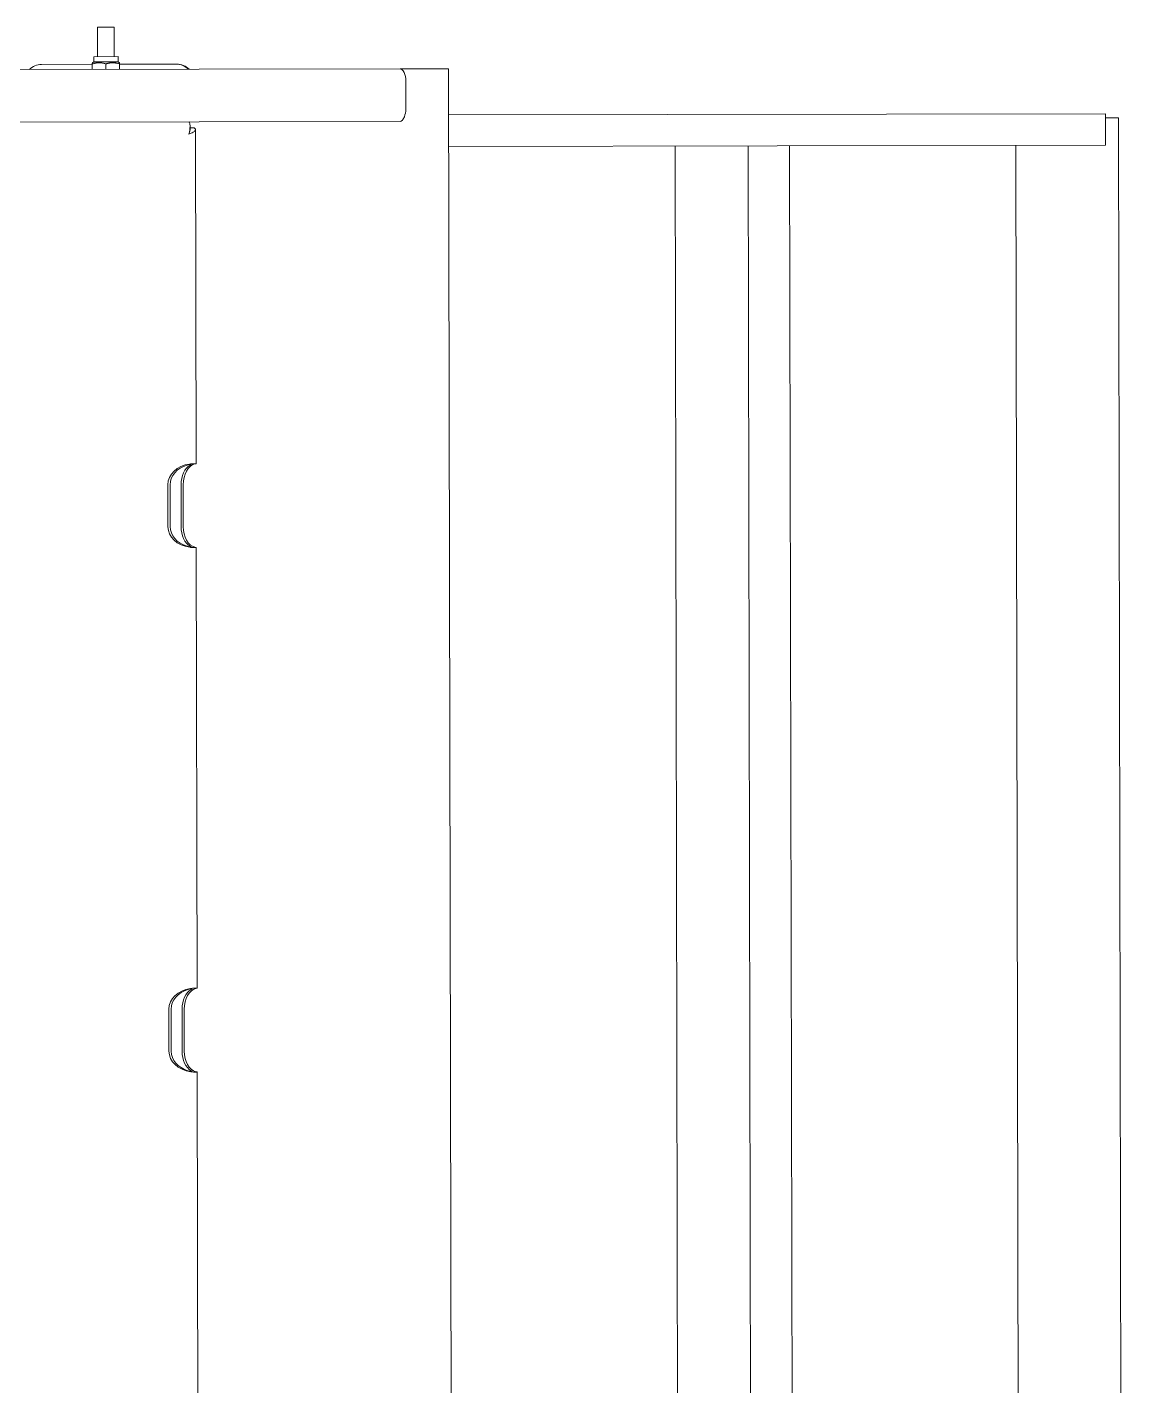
# Model space of a CAD drawing. Extents: x -3873 to 164127, y 7129 to 96529.
# Drawn here: x 86343 to 86866, y 51877 to 52525 of the extents above; entities that cross this region are included whole.
import ezdxf

# ---------------------------------------------------------------- set-up
doc = ezdxf.new("R2010")
doc.units = 0
doc.layers.get('0').update_dxf_attribs({"linetype": 'CONTINUOUS'})
doc.layers.add('LAYOUT Kromeka', color=1, linetype='CONTINUOUS', lineweight=5)

# ---------------------------------------------------------------- blocks, each defined once
blk = doc.blocks.new('SD-30-2')
for p, q in [((804, 1290.86), (804, 342.48)), ((829, 342.48), (829, 1291.12)), ((831.49, 513.42), (831.49, 489.19)), ((829, 489.19), (831.62, 489.19)), ((832.6, 488.48), (832.2, 489.18)), ((832.6, 488.48), (832.6, 476.88)), ((832.6, 488.48), (835.1, 488.48)), ((835.1, 488.48), (835.1, 476.88)), ((835.1, 486.66), (849.15, 486.66)), ((849.15, 486.66), (849.15, 478.7)), ((829, 482.69), (831.62, 482.69)), ((829, 476.19), (831.62, 476.19)), ((829, 476.18), (831.62, 476.18)), ((831.49, 476.18), (831.49, 449.2)), ((832.6, 476.88), (832.2, 476.18)), ((832.6, 476.88), (835.1, 476.88)), ((835.1, 478.7), (849.15, 478.7)), ((361, 453.53), (381, 453.53)), ((611, 453.53), (631, 453.53)), ((381, 452.49), (361, 452.49)), ((361, 447.26), (381, 447.26)), ((631, 452.49), (611, 452.49)), ((611, 447.26), (631, 447.26)), ((831.49, 449.2), (831.49, 448.85)), ((381, 446.22), (361, 446.22)), ((631, 446.22), (611, 446.22)), ((801.15, 442.66), (801.15, 440.74)), ((141, 440.06), (351, 440.06)), ((391, 440.06), (601, 440.06)), ((641, 440.06), (800.2, 440.06)), ((809.9, 339.69), (823.1, 339.69)), ((829, 342.48), (829, 342.03)), ((829, 335.27), (829, 342.03)), ((829, 335.27), (829, 322.01)), ((1.04, 319.35), (829, 319.35)), ((792, 6.13), (792, 319.35)), ((807, 6.13), (807, 319.35)), ((829, 319.35), (829, 322.01)), ((792, 211.33), (-792, 211.33)), ((-792, 176.55), (792, 176.55)), ((792, 156.8), (-792, 156.8)), ((-792, 48.98), (792, 48.98)), ((-805, 0), (805, 0)), ((807, 6.13), (792, 6.13)), ((805, 5.48), (805, 6.13)), ((805, 5.48), (805, 2.42)), ((805, 0), (805, 2.42))]:
    blk.add_line(p, q)
blk.add_arc((823.49, 513.42), 8, 359.99996, 46.43777)
for centre, major_axis, ratio, start_param, end_param in [((361, 441.04), (0, 12.5), 0.800177, 0, 1.397117), ((381, 441.04), (0, -12.5), 0.800177, 1.744475, 3.141593), ((611, 441.04), (0, 12.5), 0.800177, 0, 1.397117), ((631, 441.04), (0, -12.5), 0.800177, 1.744475, 3.141593), ((361, 440), (0, 12.5), 0.800177, 0, 1.21367), ((361, 440.64), (10, 0), 0.661961, 1.570796, 2.784466), ((381, 440), (0, -12.5), 0.800177, 1.927923, 3.141593), ((381, 440.64), (-10, 0), 0.661961, 3.498719, 4.712389), ((611, 440), (0, 12.5), 0.800177, 0, 1.21367), ((611, 440.64), (10, 0), 0.661961, 1.570796, 2.784466), ((631, 440), (0, -12.5), 0.800177, 1.927923, 3.141593), ((631, 440.64), (-10, 0), 0.661961, 3.498719, 4.712389), ((823.49, 449.2), (8, 0), 0.999999, 5.472693, 6.283185), ((823.49, 448.85), (8, 0), 0.999999, 5.472693, 6.283185), ((361, 439.6), (-10, 0), 0.661961, 4.712389, 6.109506), ((381, 439.6), (10, 0), 0.661961, 0.173679, 1.570796), ((611, 439.6), (-10, 0), 0.661961, 4.712389, 6.109506), ((631, 439.6), (10, 0), 0.661961, 0.173679, 1.570796), ((823.1, 342.48), (-5.9, 0), 0.473366, 1.570796, 3.141593)]:
    blk.add_ellipse(centre, major_axis=major_axis, ratio=ratio, start_param=start_param, end_param=end_param)
for points, weights in [([(831.62, 489.19), (832.19, 489.18), (832.2, 489.18)], [1, 1.07717274548, 1.07734986176]), ([(831.62, 482.69), (832.7, 485.94), (831.62, 489.19)], [1, 1.15470053838, 1]), ([(831.62, 476.19), (832.7, 479.44), (831.62, 482.69)], [1, 1.15470053838, 1]), ([(831.62, 476.18), (832.7, 476.18), (831.62, 476.19)], [1, 1.15470053838, 1])]:
    blk.add_rational_spline(points, weights, degree=2)
for points, knots in [([(351.15, 440.74), (351.06, 440.42), (351.03, 440.19), (351, 440), (351, 440.08), (351, 440.32), (351, 440.55), (351, 440.96), (351.03, 441.99), (351.06, 442.58), (351.15, 443.2)], [-0.446248, -0.446248, -0.446248, -0.446248, -0.2381053, -0.2381053, 0, 0, 0, 0.2381053, 0.2381053, 0.446248, 0.446248, 0.446248, 0.446248]), ([(351.63, 444.37), (351.52, 444), (351.44, 443.63), (351.34, 443.05), (351.32, 442.83), (351.32, 442.71), (351.32, 442.58), (351.34, 442.53), (351.43, 442.61), (351.51, 442.74), (351.62, 442.94), (351.63, 442.94), (351.63, 442.95)], [-0.2591637, -0.2591637, -0.2591637, -0.2591637, -0.1295819, -0.1295819, 0, 0, 0, 0.1267265, 0.1267265, 0.253453, 0.253453, 0.2591054, 0.2591054, 0.2591054, 0.2591054]), ([(390.37, 442.95), (390.37, 442.94), (390.38, 442.94), (390.49, 442.74), (390.57, 442.61), (390.66, 442.53), (390.68, 442.58), (390.68, 442.71), (390.68, 442.83), (390.66, 443.04), (390.57, 443.61), (390.49, 443.96), (390.38, 444.33), (390.37, 444.35), (390.37, 444.37)], [-0.2591054, -0.2591054, -0.2591054, -0.2591054, -0.253453, -0.253453, -0.1267265, -0.1267265, 0, 0, 0, 0.1267265, 0.1267265, 0.253453, 0.253453, 0.2591054, 0.2591054, 0.2591054, 0.2591054]), ([(390.85, 443.2), (390.94, 442.58), (390.97, 441.99), (391, 440.96), (391, 440.55), (391, 440.08), (391, 440), (390.97, 440.19), (390.94, 440.42), (390.85, 440.74)], [3.2518397, 3.2518397, 3.2518397, 3.2518397, 3.4599824, 3.4599824, 3.6980877, 3.6980877, 3.936193, 3.936193, 4.1443358, 4.1443358, 4.1443358, 4.1443358]), ([(601.15, 440.74), (601.06, 440.42), (601.03, 440.19), (601, 440), (601, 440.08), (601, 440.32), (601, 440.55), (601, 440.96), (601.03, 441.99), (601.06, 442.58), (601.15, 443.2)], [-0.446248, -0.446248, -0.446248, -0.446248, -0.2381053, -0.2381053, 0, 0, 0, 0.2381053, 0.2381053, 0.446248, 0.446248, 0.446248, 0.446248]), ([(601.63, 444.37), (601.63, 444.35), (601.62, 444.33), (601.51, 443.96), (601.43, 443.61), (601.34, 443.04), (601.32, 442.83), (601.32, 442.71), (601.32, 442.58), (601.34, 442.53), (601.43, 442.61), (601.51, 442.74), (601.62, 442.94), (601.63, 442.94), (601.63, 442.95)], [-0.2591054, -0.2591054, -0.2591054, -0.2591054, -0.253453, -0.253453, -0.1267265, -0.1267265, 0, 0, 0, 0.1267265, 0.1267265, 0.253453, 0.253453, 0.2591054, 0.2591054, 0.2591054, 0.2591054]), ([(640.37, 442.95), (640.48, 442.76), (640.56, 442.62), (640.66, 442.53), (640.68, 442.58), (640.68, 442.71), (640.68, 442.83), (640.66, 443.04), (640.57, 443.61), (640.49, 443.96), (640.38, 444.33), (640.37, 444.35), (640.37, 444.37)], [-0.2591637, -0.2591637, -0.2591637, -0.2591637, -0.1295819, -0.1295819, 0, 0, 0, 0.1267265, 0.1267265, 0.253453, 0.253453, 0.2591054, 0.2591054, 0.2591054, 0.2591054]), ([(640.85, 443.2), (640.94, 442.58), (640.97, 441.99), (641, 440.96), (641, 440.55), (641, 440.08), (641, 440), (640.97, 440.19), (640.94, 440.42), (640.85, 440.74)], [3.2518397, 3.2518397, 3.2518397, 3.2518397, 3.4599824, 3.4599824, 3.6980877, 3.6980877, 3.936193, 3.936193, 4.1443358, 4.1443358, 4.1443358, 4.1443358]), ([(804, 443.26), (804, 443.11), (803.6, 442.8), (801.62, 442.53), (799.42, 442.81), (798.1, 443.2)], [0, 0, 0, 0, 0.448799, 0.897598, 1.570796, 1.570796, 1.570796, 1.570796]), ([(798.1, 443.2), (798.39, 442.42), (798.97, 441.05), (799.99, 439.78), (800.71, 440.12), (801.15, 440.74)], [0, 0, 0, 0, 0.448799, 0.897598, 1.570796, 1.570796, 1.570796, 1.570796]), ([(799.33, 442.9), (799.43, 442.82), (799.52, 442.76), (799.88, 442.58), (800.13, 442.53), (800.51, 442.59), (800.63, 442.63), (800.75, 442.69)], [0.2479756, 0.2479756, 0.2479756, 0.2479756, 0.307671, 0.307671, 0.4618495, 0.4618495, 0.5355889, 0.5355889, 0.5355889, 0.5355889]), ([(804, 342.48), (804, 342.11), (804.2, 341.73), (804.58, 341.39), (804.97, 341.05), (805.53, 340.73), (806.22, 340.47), (807.26, 340.08), (808.58, 339.81), (809.9, 339.69)], [0, 0, 0, 0, 0.448799, 0.448799, 0.448799, 0.897598, 0.897598, 0.897598, 1.570796, 1.570796, 1.570796, 1.570796])]:
    blk.add_open_spline(points, degree=3, knots=knots)
blk = doc.blocks.new('g-dropbin-2')
blk.add_blockref('SD-30-2', (2143.68, 2213.8))

msp = doc.modelspace()

# ---------------------------------------------------------------- block references
at = {"layer": 'LAYOUT Kromeka', "rotation": 90.10840459875308}
msp.add_blockref('g-dropbin-2', (89082.58, 49537.27, -15419981.6), dxfattribs=at)

doc.saveas('drawing.dxf')
